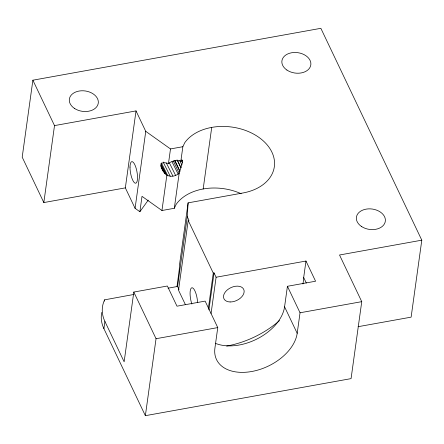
<?xml version="1.0" encoding="UTF-8"?>
<svg xmlns="http://www.w3.org/2000/svg" width="444" height="444" viewBox="0 0 444 444"><rect width="100%" height="100%" fill="white"/><g stroke="black" fill="none" stroke-linecap="round" stroke-linejoin="round"><path stroke-width="0.67" d="M182.412 162.715L182.073 160.179L180.858 161.117C176.74 159.524 171.956 160.989 168.481 163.453L163.864 162.548L161.916 163.203L161.067 164.785C162.032 174.897 170.79 179.848 179.16 173.365L182.412 162.715L181.18 160.24M177.023 286.43L179.237 269.724L179.565 264.43L188.106 202.858L242.962 192.974A47.453 33.439 7.9 0 0 262.537 140.221A47.453 33.439 7.9 0 0 184.782 142.679L182.856 146.714L180.858 161.117M179.021 289.471L177.578 286.452L187.257 216.7L188.106 202.858M358.08 326.695L411.122 317.144L421.8 240.176L320.862 28.322L32.878 80.198L22.2 157.165L43.828 202.564L125.347 187.868L136.019 110.911L54.512 125.597L43.828 202.564M104.429 301.143L104.612 299.833L133.938 294.455M421.8 240.176L339.521 255L361.749 301.659L351.071 378.621L145.366 415.678L103.913 328.665L104.912 321.45A47.453 33.439 7.9 0 1 104.612 299.833M148.241 200.133L139.877 211.727L135.076 208.314L145.754 131.352L136.019 110.911M139.877 211.727L142.008 196.337L161.949 210.512L174.309 208.286L176.235 204.251A47.453 33.439 7.9 0 1 241.197 193.734M211.067 313.475L216.1 277.234L305.971 261.044L315.584 281.219L287.423 286.291L300.039 312.776L297.191 333.3A43.801 28.194 -25.5 0 1 251.781 371.495A43.801 28.194 -25.5 0 1 214.913 348.124L217.76 327.594L205.139 301.115L176.984 306.188L167.366 286.014L133.816 292.058L124.137 361.805L104.912 321.45M161.949 210.512L166.811 175.48L160.833 163.753M168.481 163.453L170.496 148.94L145.754 131.352M145.366 415.678L156.049 338.711L133.816 292.058M174.309 208.286L179.16 173.365L173.31 160.922M187.257 216.7L188.983 220.324L188.201 220.468L178.521 290.215L185.387 304.623M203.174 188.972L211.721 127.4M208.336 308.636L213.27 273.077L188.201 220.468M208.924 309.862L214.052 272.938L213.27 273.077M215.307 343.295A43.801 28.194 -25.5 0 0 257.992 338.461A43.801 28.194 -25.5 0 0 284.576 306.815L287.423 286.291M302.925 283.96A74.009 47.636 -25.5 0 0 303.685 277.506L305.971 261.044M168.032 288.2L177.578 286.452M170.496 148.94L182.856 146.714M156.049 338.711L217.76 327.594M300.039 312.776L361.749 301.659M160.872 165.168L165.257 173.748L160.944 165.09M181.818 159.757L182.434 160.983M179.737 160.667L181.879 164.968M177.006 159.851L181.008 167.871L177.55 160.367M174.642 160.784L179.898 171.329L175.069 160.667M171.972 161.688L178.138 174.076M169.386 162.904L175.552 175.291M166.378 163.026L172.855 176.035M163.137 162.005L170.23 176.251M161.383 162.92L167.854 175.929M160.956 166.556L162.793 170.246L160.944 166.528M303.685 277.506L306.305 283.011M284.576 306.815L297.191 333.3M214.052 272.938L216.1 277.234M125.347 187.868L135.076 208.314M32.878 80.198L54.512 125.597M103.913 328.665A47.453 33.439 7.9 0 1 101.776 312.415M279.476 320.601A74.009 47.636 -25.5 0 1 226.656 346.059M191.869 304.023A10.95 3.269 79.8 0 1 191.825 287.784A10.95 3.269 79.8 0 1 197.569 302.592M130.009 167.122A10.95 3.269 79.8 0 0 135.559 183.233A10.95 3.269 79.8 0 0 135.731 166.966A10.95 3.269 79.8 0 0 130.009 167.122M230.125 301.964A10.95 7.049 -25.5 0 0 244.034 290.271A10.95 7.049 -25.5 0 0 227.306 289.921A10.95 7.049 -25.5 0 0 230.125 301.964M74.337 108.33A14.602 10.29 7.9 0 0 98.091 104.051A14.602 10.29 7.9 0 0 79.004 91.059A14.602 10.29 7.9 0 0 74.337 108.33M286.896 70.041A14.602 10.29 7.9 0 0 310.645 65.762A14.602 10.29 7.9 0 0 291.558 52.769A14.602 10.29 7.9 0 0 286.896 70.041M361.394 226.412A14.602 10.29 7.9 0 0 385.148 222.133A14.602 10.29 7.9 0 0 366.061 209.141A14.602 10.29 7.9 0 0 361.394 226.412"/></g></svg>
